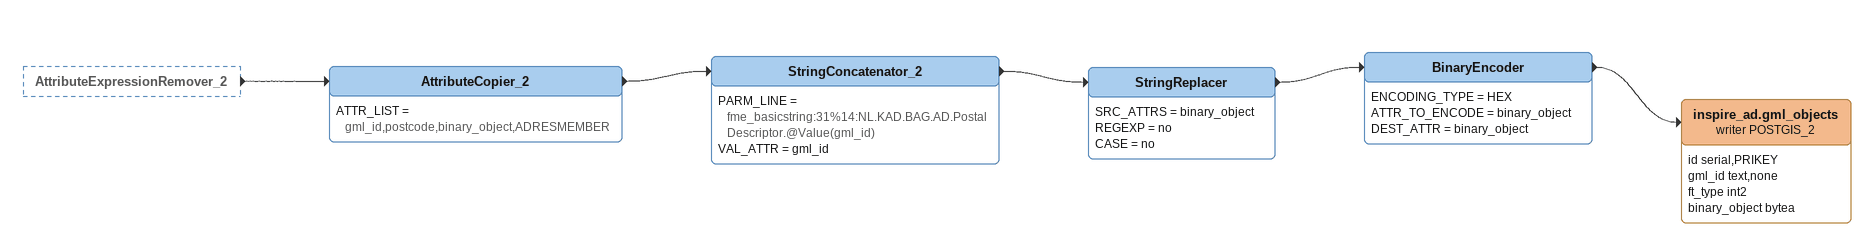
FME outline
AttributeExpressionRemover_2 [outside]
    -> AttributeCopier_2
AttributeCopier_2
    ATTR_LIST = gml_id,postcode,binary_object,ADRESMEMBER
    -> StringConcatenator_2
StringConcatenator_2
    PARM_LINE = fme_basicstring:31%14:NL.KAD.BAG.AD.PostalDescriptor.@Value(gml_id)
    VAL_ATTR = gml_id
    -> StringReplacer
StringReplacer
    SRC_ATTRS = binary_object
    REGEXP = no
    CASE = no
    -> BinaryEncoder
BinaryEncoder
    ENCODING_TYPE = HEX
    ATTR_TO_ENCODE = binary_object
    DEST_ATTR = binary_object
    -> inspire_ad.gml_objects (writer POSTGIS_2)
inspire_ad.gml_objects (writer POSTGIS_2)
    attributes: id serial,PRIKEY, gml_id text,none, ft_type int2, binary_object bytea
